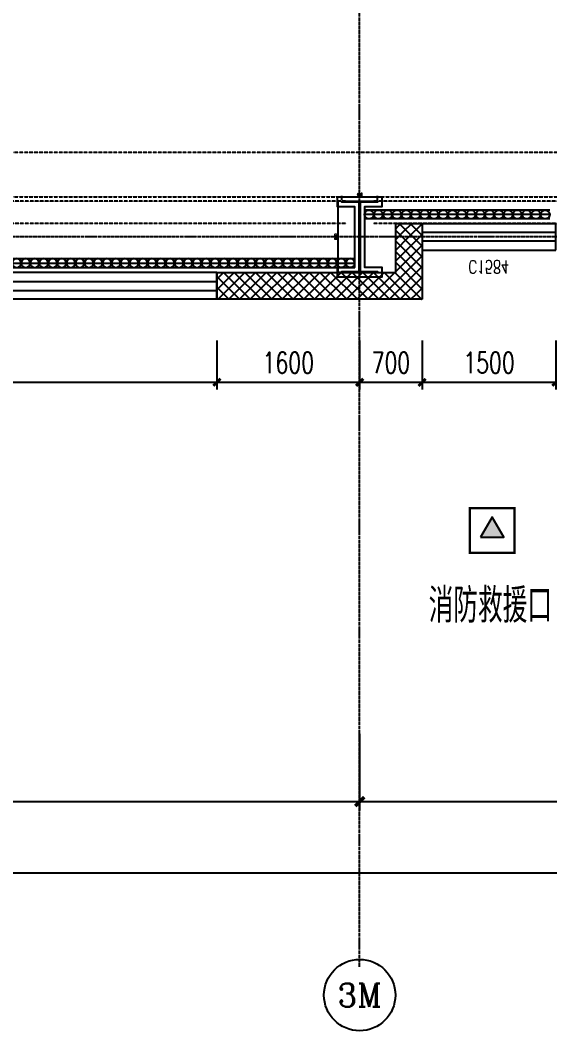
# Model space of a CAD drawing. Extents: x -954573 to 446329, y 489853 to 1226784.
# Drawn here: x -231658 to -225723, y 540024 to 551347 of the extents above; entities that cross this region are included whole.
import ezdxf
from ezdxf.enums import TextEntityAlignment as Align

# ---------------------------------------------------------------- set-up
doc = ezdxf.new("R2010")
doc.units = 0
doc.header["$LTSCALE"] = 10
doc.header["$MEASUREMENT"] = 0
doc.linetypes.add('10平面$0$DOTE', pattern=[2.4200000000000004, 2, -0.2, 0.02, -0.2])
doc.linetypes.add('10平面$1$DASH', pattern=[0.35, 0.25, -0.1])
doc.layers.get('Defpoints').update_dxf_attribs({"color": 210})
for name, color, linetype in [('10平面$0$A-AXIS-D', 8, 'Continuous'), ('10平面$0$A-AXIS-DOTE', 8, '10平面$0$DOTE'), ('10平面$0$A-AXIS-DP', 8, 'Continuous'), ('10平面$0$A-HATCH-2', 8, 'Continuous'), ('10平面$0$A-HRAIL', 8, 'Continuous'), ('10平面$0$A-SFCE', 8, 'Continuous'), ('10平面$0$A-TEXT', 8, 'Continuous'), ('10平面$0$A-WINDOW', 8, 'Continuous'), ('10平面$0$AS-COLN', 8, 'Continuous'), ('10平面$0$AS-WALL', 8, 'Continuous'), ('10平面$0$DIM_SYMB', 8, 'Continuous'), ('10平面$0$PUB_HATCH', 8, 'Continuous'), ('10平面$0$PUB_TEXT', 8, 'Continuous'), ('10平面$0$RP-N2-01$0$$0$A-WIND-J', 8, 'Continuous'), ('10平面$0$RP-N2-01$0$A-WIND-J', 8, 'Continuous'), ('10平面$0$建-窗', 8, 'Continuous'), ('10平面$0$建-门窗编号', 8, 'Continuous'), ('A-LIN-V', 9, 'Continuous')]:
    doc.layers.add(name, color=color, linetype=linetype)
doc.styles.add('10平面$0$_TCH_AXIS', font='COMPLEX', dxfattribs={"bigfont": 'GBCBIG'})
doc.styles.add('10平面$0$_TCH_DIM', font='SIMPLEX', dxfattribs={"bigfont": 'GBCBIG'})
doc.styles.add('10平面$0$_TCH_DIM_T3', font='SIMPLEX', dxfattribs={"width": 0.7058823529411765, "bigfont": 'GBCBIG'})
doc.styles.add('10平面$0$A-WIN-LABEL', font='SIMPLEX', dxfattribs={"bigfont": 'GBCBIG'})
doc.dimstyles.new('10平面$0$_TCH_ARCH&&10', dxfattribs={"dimtxt": 29.75, "dimasz": 10, "dimexe": 10, "dimexo": 10, "dimgap": 12.625, "dimtad": 1, "dimdec": 0, "dimzin": 0, "dimdsep": 46, "dimtxsty": '10平面$0$_TCH_DIM_T3', "dimblk": '10平面$0$_ArchTick', "dimcen": 0.09, "dimclrt": 7, "dimazin": 2, "dimtfac": 1, "dimtdec": 0, "dimtix": 1, "dimtmove": 2, "dimatfit": 3, "dimfxl": 0, "dimtolj": 1, "dimtzin": 0, "dimarcsym": 0})
doc.dimstyles.new('10平面$0$_TCH_ARCH&&100', dxfattribs={"dimtxt": 297.5, "dimasz": 100, "dimexe": 100, "dimexo": 100, "dimgap": 126.25, "dimtad": 1, "dimdec": 0, "dimzin": 0, "dimdsep": 46, "dimtxsty": '10平面$0$_TCH_DIM_T3', "dimblk": '10平面$0$_ArchTick', "dimcen": 0.09, "dimclrt": 7, "dimazin": 2, "dimtfac": 1, "dimtdec": 0, "dimtix": 1, "dimtmove": 2, "dimatfit": 3, "dimfxl": 0, "dimtolj": 1, "dimtzin": 0, "dimarcsym": 0})
doc.dimstyles.new('10平面$0$_TCH_ARCH&&80', dxfattribs={"dimtxt": 238, "dimasz": 80, "dimexe": 80, "dimexo": 80, "dimgap": 101, "dimtad": 1, "dimdec": 0, "dimzin": 0, "dimdsep": 46, "dimtxsty": '10平面$0$_TCH_DIM_T3', "dimblk": '10平面$0$_ArchTick', "dimcen": 0.09, "dimclrt": 7, "dimazin": 2, "dimtfac": 1, "dimtdec": 0, "dimtix": 1, "dimtmove": 2, "dimatfit": 3, "dimfxl": 0, "dimtolj": 1, "dimtzin": 0, "dimarcsym": 0})
pattern_1 = [(45, (60, 0), (-60.000060993344, 60.000060993344), []), (135, (60, 0), (-60.000060993344, -60.00006099334399), [])]

# ---------------------------------------------------------------- blocks, each defined once
blk = doc.blocks.new('10平面$0$_ArchTick')
at = {"color": 0, "linetype": 'ByBlock', "const_width": 0.4}
blk.add_lwpolyline([(-0.5, -0.5), (0.5, 0.5)], dxfattribs=at)
blk = doc.blocks.new('*D2949')
at = {"layer": '10平面$0$A-AXIS-D', "color": 0, "lineweight": -2}
for p, q in [((-16117.79967473136, -261469.7757808869), (-16117.79967473136, -262327.7851393601)), ((-7117.79967473133, -261469.7757808869), (-7117.79967473133, -262327.7851393601)), ((-16117.79967473136, -262227.7851393601), (-7117.79967473133, -262227.7851393601))]:
    blk.add_line(p, q, dxfattribs=at)
at = {"layer": 'Defpoints', "color": 0}
for p in [(-16117.79967473136, -261369.7757808869), (-7117.79967473133, -261369.7757808869), (-7117.79967473133, -262227.7851393601)]:
    blk.add_point(p, dxfattribs=at)
at = {"layer": '10平面$0$A-AXIS-D', "color": 0, "lineweight": -2, "xscale": 100, "yscale": 100, "zscale": 100, "rotation": 180}
blk.add_blockref('10平面$0$_ArchTick', (-16117.79967473136, -262227.7851393601), dxfattribs=at)
at = {"layer": '10平面$0$A-AXIS-D', "color": 0, "lineweight": -2, "xscale": 100, "yscale": 100, "zscale": 100}
blk.add_blockref('10平面$0$_ArchTick', (-7117.79967473133, -262227.7851393601), dxfattribs=at)
at = {"layer": '10平面$0$A-AXIS-D', "color": 7, "insert": (-11617.79967473134, -261952.7851393601), "char_height": 297.5, "attachment_point": 5, "style": '10平面$0$_TCH_DIM_T3'}
blk.add_mtext('\\A1;9000', dxfattribs=at)
blk = doc.blocks.new('*D2950')
at = {"layer": '10平面$0$A-AXIS-D', "color": 0, "lineweight": -2}
for p, q in [((-7117.79967473133, -261469.7757808869), (-7117.79967473133, -262327.7851393601)), ((1882.200325268787, -261469.7757808869), (1882.200325268787, -262327.7851393601)), ((-7117.79967473133, -262227.7851393601), (1882.200325268787, -262227.7851393601))]:
    blk.add_line(p, q, dxfattribs=at)
at = {"layer": 'Defpoints', "color": 0}
for p in [(-7117.79967473133, -261369.7757808869), (1882.200325268787, -261369.7757808869), (1882.200325268787, -262227.7851393601)]:
    blk.add_point(p, dxfattribs=at)
at = {"layer": '10平面$0$A-AXIS-D', "color": 0, "lineweight": -2, "xscale": 100, "yscale": 100, "zscale": 100, "rotation": 180}
blk.add_blockref('10平面$0$_ArchTick', (-7117.79967473133, -262227.7851393601), dxfattribs=at)
at = {"layer": '10平面$0$A-AXIS-D', "color": 0, "lineweight": -2, "xscale": 100, "yscale": 100, "zscale": 100}
blk.add_blockref('10平面$0$_ArchTick', (1882.200325268787, -262227.7851393601), dxfattribs=at)
at = {"layer": '10平面$0$A-AXIS-D', "color": 7, "insert": (-2617.799674731272, -261952.7851393601), "char_height": 297.5, "attachment_point": 5, "style": '10平面$0$_TCH_DIM_T3'}
blk.add_mtext('\\A1;9000', dxfattribs=at)
blk = doc.blocks.new('*D3086')
at = {"layer": '10平面$0$A-AXIS-D', "color": 0, "lineweight": -2}
for p, q in [((-93017.79967501259, -261569.7757808869), (-93017.79967501259, -263127.7851393601)), ((92682.2003173939, -261569.7757808869), (92682.2003173939, -263127.7851393601)), ((-93017.79967501259, -263027.7851393601), (92682.2003173939, -263027.7851393601))]:
    blk.add_line(p, q, dxfattribs=at)
at = {"layer": 'Defpoints', "color": 0}
for p in [(-93017.79967501259, -261469.7757808869), (92682.2003173939, -261469.7757808869), (92682.2003173939, -263027.7851393601)]:
    blk.add_point(p, dxfattribs=at)
at = {"layer": '10平面$0$A-AXIS-D', "color": 0, "lineweight": -2, "xscale": 100, "yscale": 100, "zscale": 100, "rotation": 180}
blk.add_blockref('10平面$0$_ArchTick', (-93017.79967501259, -263027.7851393601), dxfattribs=at)
at = {"layer": '10平面$0$A-AXIS-D', "color": 0, "lineweight": -2, "xscale": 100, "yscale": 100, "zscale": 100}
blk.add_blockref('10平面$0$_ArchTick', (92682.2003173939, -263027.7851393601), dxfattribs=at)
at = {"layer": '10平面$0$A-AXIS-D', "color": 7, "insert": (-167.7996788093442, -262752.7851393601), "char_height": 297.5, "attachment_point": 5, "style": '10平面$0$_TCH_DIM_T3'}
blk.add_mtext('\\A1;185700', dxfattribs=at)
blk = doc.blocks.new('10平面$0$WINDOW2DLIB$DYNSTYLE$00000005')
at = {"color": 0}
for points in [[(-0.4999999999999964, 0.5000000000000142), (-0.4999999999999964, -0.4999999999999858)], [(-0.4999999999999964, 0.5000000000000142), (0.5000000000000036, 0.5000000000000142)], [(0.5000000000000036, -0.4999999999999858), (0.5000000000000036, 0.5000000000000142)], [(0.5000000000000036, 0.1666666666666714), (-0.4999999999999964, 0.1666666666666714)], [(0.5000000000000036, -0.1666666666666572), (-0.4999999999999964, -0.1666666666666572)], [(-0.4999999999999964, -0.4999999999999858), (0.5000000000000036, -0.4999999999999858)]]:
    blk.add_lwpolyline(points, dxfattribs=at)
blk = doc.blocks.new('10平面$0$42343243')
at = {"layer": '10平面$0$PUB_HATCH'}
h = blk.add_hatch(dxfattribs=at)
h.set_pattern_fill('多孔材料', color=256, scale=30, style=0)
h.set_pattern_definition(pattern_1)
h.paths.add_polyline_path([(-227154.1845452082, 1223169.999996255), (-229454.1845319381, 1223169.999996276), (-229454.1845319408, 1222869.999996274), (-227454.1845450235, 1222869.999996258)])
h = blk.add_hatch(dxfattribs=at)
h.set_pattern_fill('多孔材料', color=256, scale=30, style=0)
h.set_pattern_definition(pattern_1)
h.paths.add_polyline_path([(-227454.1845447001, 1222320.000000547), (-227154.1845448847, 1222620.000000519), (-227154.1845452082, 1223169.999996255), (-227454.1845450235, 1222869.999996258)])
h = blk.add_hatch(dxfattribs=at)
h.set_pattern_fill('多孔材料', color=256, scale=30, style=0)
h.set_pattern_definition(pattern_1)
h.paths.add_polyline_path([(-227454.1845447001, 1222320.000000547), (-227154.1845449498, 1222320.000000549), (-227154.1845448847, 1222620.000000519)])
at = {"layer": '10平面$0$AS-WALL'}
for p, q in [((-227154.1845452082, 1223169.999996255), (-229454.1845319381, 1223169.999996276)), ((-229454.1845319381, 1223169.999996276), (-229454.1845319408, 1222869.999996274)), ((-227154.1845448847, 1222620.000000519), (-227154.1845452082, 1223169.999996255)), ((-229454.1845319408, 1222869.999996274), (-227454.1845450235, 1222869.999996258)), ((-227454.1845447001, 1222320.000000547), (-227454.1845450235, 1222869.999996258)), ((-227154.1845449498, 1222320.000000549), (-227154.1845449496, 1222620.000000515)), ((-227454.1845447001, 1222320.000000547), (-227154.1845449498, 1222320.000000549))]:
    blk.add_line(p, q, dxfattribs=at)
at = {"layer": '10平面$0$建-窗', "xscale": -20900, "yscale": -300, "zscale": 300, "rotation": 359.9999999994902}
blk.add_blockref('10平面$0$WINDOW2DLIB$DYNSTYLE$00000005', (-239904.1845319297, 1223019.999996368), dxfattribs=at)
at = {"layer": '10平面$0$建-窗'}
ref = blk.add_blockref('10平面$0$WINDOW2DLIB$DYNSTYLE$00000005', (-226404.18454499, 1222470.000000535), dxfattribs=dict(at, xscale=-1500, yscale=300, zscale=300, rotation=179.9999999999555))
ref.add_attrib('A', 'C1584', (-226634.1845449902, 1222733.12500054), dxfattribs={"layer": '10平面$0$建-门窗编号', "height": 148.75, "rotation": 359.9999999999555, "style": '10平面$0$A-WIN-LABEL', "width": 0.7058823529411765})
blk = doc.blocks.new('10平面$0$3243243')
at = {"layer": '10平面$0$A-SFCE', "linetype": '10平面$1$DASH'}
for p, q in [((-228004.1837504639, 549319.9992121), (-245704.1837504639, 549319.999212105)), ((-228004.183750464, 549069.9992120999), (-245704.1837504639, 549069.999212105))]:
    blk.add_line(p, q, dxfattribs=at)
at = {"layer": '10平面$0$A-SFCE', "color": 2, "linetype": '10平面$1$DASH'}
for p, q in [((-219004.1837504639, 549319.9992120976), (-227704.183750464, 549319.9992120999)), ((-219004.1837504639, 549069.9992120977), (-227704.1837504639, 549069.9992121))]:
    blk.add_line(p, q, dxfattribs=at)
blk = doc.blocks.new('10平面$0$4324324')
at = {"layer": '10平面$0$A-HATCH-2', "linetype": '10平面$1$DASH'}
for p, q in [((-312854.1845319087, 549869.9999961827), (-138054.1845319089, 549869.9999961827)), ((-312854.1845319087, 549369.9999961827), (-138054.1845319089, 549369.9999961827))]:
    blk.add_line(p, q, dxfattribs=at)
blk = doc.blocks.new('*D3408')
at = {"layer": '10平面$0$A-AXIS-DP', "color": 0, "lineweight": -2}
for p, q in [((-165054.1845319085, 621029.9999961833), (-165054.1845319085, 621078.7499961833)), ((-165054.1845319085, 621068.7499961833), (-164654.1845319085, 621068.7499961833)), ((-164654.1845319085, 621029.9999961833), (-164654.1845319085, 621078.7499961833))]:
    blk.add_line(p, q, dxfattribs=at)
at = {"layer": 'Defpoints', "color": 0}
for p in [(-165054.1845319085, 621019.9999961833), (-164654.1845319085, 621068.7499961833), (-164654.1845319085, 621019.9999961833)]:
    blk.add_point(p, dxfattribs=at)
at = {"layer": '10平面$0$A-AXIS-DP', "color": 0, "lineweight": -2, "xscale": 10, "yscale": 10, "zscale": 10, "rotation": 180}
blk.add_blockref('10平面$0$_ArchTick', (-165054.1845319085, 621068.7499961833), dxfattribs=at)
at = {"layer": '10平面$0$A-AXIS-DP', "color": 0, "lineweight": -2, "xscale": 10, "yscale": 10, "zscale": 10}
blk.add_blockref('10平面$0$_ArchTick', (-164654.1845319085, 621068.7499961833), dxfattribs=at)
at = {"layer": '10平面$0$A-AXIS-DP', "color": 7, "insert": (-164854.1845319085, 621096.2499961833), "char_height": 29.75, "attachment_point": 5, "style": '10平面$0$_TCH_DIM_T3'}
blk.add_mtext('\\A1;400', dxfattribs=at)
blk = doc.blocks.new('*D3409')
at = {"layer": '10平面$0$A-AXIS-DP', "color": 0, "lineweight": -2}
for p, q in [((-165064.1845319085, 621019.9999961836), (-165105.4345319085, 621019.9999961836)), ((-165095.4345319085, 620219.9999961836), (-165095.4345319085, 621019.9999961836)), ((-165064.1845319085, 620219.9999961836), (-165105.4345319085, 620219.9999961836))]:
    blk.add_line(p, q, dxfattribs=at)
at = {"layer": 'Defpoints', "color": 0}
for p in [(-165095.4345319085, 621019.9999961836), (-165054.1845319085, 621019.9999961836), (-165054.1845319085, 620219.9999961836)]:
    blk.add_point(p, dxfattribs=at)
at = {"layer": '10平面$0$A-AXIS-DP', "color": 0, "lineweight": -2, "xscale": 10, "yscale": 10, "zscale": 10}
for p, rotation in [((-165095.4345319085, 621019.9999961836), 90), ((-165095.4345319085, 620219.9999961836), 270)]:
    blk.add_blockref('10平面$0$_ArchTick', p, dxfattribs=dict(at, rotation=rotation))
at = {"layer": '10平面$0$A-AXIS-DP', "color": 7, "insert": (-165122.9345319083, 620619.9999961834), "char_height": 29.75, "attachment_point": 5, "rotation": 90, "style": '10平面$0$_TCH_DIM_T3'}
blk.add_mtext('\\A1;800', dxfattribs=at)
blk = doc.blocks.new('10平面$0$RP-N2-01$0$$0$xfjy')
at = {"layer": '10平面$0$RP-N2-01$0$$0$A-WIND-J'}
h = blk.add_hatch(color=256, dxfattribs=at)
h.dxf.hatch_style = 1
h.paths.add_polyline_path([(1141875.51026997, -26213.79329991341), (1142135.317891121, -26213.79329997301), (1142005.414080501, -25988.79329991341)])
at = {"layer": '10平面$0$RP-N2-01$0$$0$A-WIND-J', "const_width": 25}
blk.add_lwpolyline([(1141755.41408062, -25888.79329991341), (1141755.41408059, -26388.79329997301), (1142255.41408056, -26388.79329997301), (1142255.41408059, -25888.79329991341)], close=True, dxfattribs=at)
at = {"layer": '10平面$0$RP-N2-01$0$$0$A-WIND-J'}
for points in [[(1141755.41408059, -26388.79329997301), (1142255.41408056, -26388.79329997301), (1142255.41408059, -25888.79329991341), (1141755.41408062, -25888.79329991341)], [(1141875.51026997, -26213.79329991341), (1142135.317891121, -26213.79329997301), (1142005.414080501, -25988.79329991341)]]:
    blk.add_lwpolyline(points, close=True, dxfattribs=at)
blk = doc.blocks.new('10平面$0$RP-N2-01$0$xfjy')
at = {"layer": '10平面$0$RP-N2-01$0$$0$A-WIND-J'}
blk.add_blockref('10平面$0$RP-N2-01$0$$0$xfjy', (-9.778887033462524e-09, -2.688466338440776e-08), dxfattribs=at)
blk = doc.blocks.new('10平面$0$1232')
at = {"layer": '10平面$0$RP-N2-01$0$A-WIND-J'}
blk.add_blockref('10平面$0$RP-N2-01$0$xfjy', (-1368375.41408058, 571768.7932999402, 2.277138890588448e-06), dxfattribs=at)
at = {"layer": '10平面$0$A-TEXT', "style": '10平面$0$_TCH_DIM'}
blk.add_text('消防救援口', height=384.1008668433462, dxfattribs=at).set_placement((-227080.9568585954, 544596.9942320522, 2.277138890588448e-06))
blk = doc.blocks.new('10平面$0$99平面图例外参$0$$LinePat$圆环')
for points in [[(3.637978807091713e-12, 150.0000000000018), (300.0000000000036, 150.0000000000018)], [(3.637978807091713e-12, 1.818989403545856e-12), (300.0000000000036, 1.818989403545856e-12)], [(3.637978807091713e-12, -149.9999999999982), (300.0000000000036, -149.9999999999982)]]:
    blk.add_lwpolyline(points)
at = {"color": 0}
blk.add_circle((150.0000000000036, 1.818989403545856e-12), 150, dxfattribs=at)
blk = doc.blocks.new('10平面$0$34242343243')
at = {"layer": '10平面$0$A-HRAIL', "yscale": 0.3333333333333333, "zscale": 0.3333333333333333}
for p, xscale, rotation in [((-227696.3445332568, 549170.0519784017), 0.3461333288391431, 180), ((-227592.504534605, 549170.0519784017), 0.3461333288391431, 180), ((-227488.6645359533, 549170.0519784017), 0.3461333288391431, 180), ((-227384.8245373016, 549170.0519784017), 0.3461333288391431, 180), ((-227280.9845386498, 549170.0519784017), 0.3461333288391431, 180), ((-227177.1445399981, 549170.0519784017), 0.3461333288391431, 180), ((-227073.3045413463, 549170.0519784017), 0.3461333288391431, 180), ((-226969.4645426946, 549170.0519784017), 0.3461333288391431, 180), ((-226865.6245440428, 549170.0519784017), 0.3461333288391431, 180), ((-226761.7845453911, 549170.0519784017), 0.3461333288391431, 180), ((-226657.9445467393, 549170.0519784017), 0.3461333288391431, 180), ((-226554.1045480876, 549170.0519784017), 0.3461333288391431, 180), ((-226450.2645494358, 549170.0519784017), 0.3461333288391431, 180), ((-226346.4245507841, 549170.0519784017), 0.3461333288391431, 180), ((-226242.5845521324, 549170.0519784017), 0.3461333288391431, 180), ((-226138.7445534806, 549170.0519784017), 0.3461333288391431, 180), ((-226034.9045548289, 549170.0519784017), 0.3461333288391431, 180), ((-225931.0645561772, 549170.0519784017), 0.3461333288391431, 180), ((-225827.2245575254, 549170.0519784017), 0.3461333288391431, 180), ((-225723.3845588737, 549170.0519784017), 0.3461333288391431, 180), ((-231747.9110231914, 548626.0519822534), -0.3368181818181785, 179.999999999796), ((-231646.8655686459, 548626.0519822531), -0.3368181818181785, 179.999999999796), ((-231545.8201141004, 548626.0519822527), -0.3368181818181785, 179.999999999796), ((-231444.774659555, 548626.0519822524), -0.3368181818181785, 179.999999999796), ((-231343.7292050095, 548626.051982252), -0.3368181818181785, 179.999999999796), ((-231242.6837504641, 548626.0519822517), -0.3368181818181785, 179.999999999796), ((-231141.6382959186, 548626.0519822513), -0.3368181818181785, 179.999999999796), ((-231040.5928413732, 548626.051982251), -0.3368181818181785, 179.999999999796), ((-230939.5473868277, 548626.0519822506), -0.3368181818181785, 179.999999999796), ((-230838.5019322823, 548626.0519822503), -0.3368181818181785, 179.999999999796), ((-230737.4564777368, 548626.05198225), -0.3368181818181785, 179.999999999796), ((-230636.4110231914, 548626.0519822495), -0.3368181818181785, 179.999999999796), ((-230535.3655686459, 548626.0519822491), -0.3368181818181785, 179.999999999796), ((-230434.3201141005, 548626.0519822488), -0.3368181818181785, 179.999999999796), ((-230333.274659555, 548626.0519822484), -0.3368181818181785, 179.999999999796), ((-230232.2292050096, 548626.0519822481), -0.3368181818181785, 179.999999999796), ((-230131.1837504641, 548626.0519822477), -0.3368181818181785, 179.999999999796), ((-230030.1382959186, 548626.0519822474), -0.3368181818181785, 179.999999999796), ((-229929.0928413732, 548626.051982247), -0.3368181818181785, 179.999999999796), ((-229828.0473868277, 548626.0519822467), -0.3368181818181785, 179.999999999796), ((-229727.0019322823, 548626.0519822463), -0.3368181818181785, 179.999999999796), ((-229625.9564777368, 548626.051982246), -0.3368181818181785, 179.999999999796), ((-229524.9110231914, 548626.0519822455), -0.3368181818181785, 179.999999999796), ((-229423.8655686459, 548626.0519822452), -0.3368181818181785, 179.999999999796), ((-229322.8201141005, 548626.0519822448), -0.3368181818181785, 179.999999999796), ((-229221.774659555, 548626.0519822445), -0.3368181818181785, 179.999999999796), ((-229120.7292050096, 548626.0519822441), -0.3368181818181785, 179.999999999796), ((-229019.6837504641, 548626.0519822438), -0.3368181818181785, 179.999999999796), ((-228918.6382959186, 548626.0519822434), -0.3368181818181785, 179.999999999796), ((-228817.5928413732, 548626.0519822431), -0.3368181818181785, 179.999999999796), ((-228716.5473868277, 548626.0519822427), -0.3368181818181785, 179.999999999796), ((-228615.5019322823, 548626.0519822424), -0.3368181818181785, 179.999999999796), ((-228514.4564777369, 548626.051982242), -0.3368181818181785, 179.999999999796), ((-228413.4110231914, 548626.0519822416), -0.3368181818181785, 179.999999999796), ((-228312.3655686459, 548626.0519822412), -0.3368181818181785, 179.999999999796), ((-228211.3201141005, 548626.0519822409), -0.3368181818181785, 179.999999999796), ((-228110.274659555, 548626.0519822405), -0.3368181818181785, 179.999999999796), ((-228009.2292050096, 548626.0519822402), -0.3368181818181785, 179.999999999796)]:
    blk.add_blockref('10平面$0$99平面图例外参$0$$LinePat$圆环', p, dxfattribs=dict(at, xscale=xscale, rotation=rotation))
blk = doc.blocks.new('*D4102')
at = {"layer": '10平面$0$A-AXIS-DP', "color": 0, "lineweight": -2}
for p, q in [((-250354.1845318819, 547759.9999956358), (-250354.1845318819, 547209.9999964838)), ((-229454.1845319327, 547759.9999960051), (-229454.1845319327, 547209.9999964838)), ((-250354.1845318819, 547289.9999964838), (-229454.1845319327, 547289.9999964838))]:
    blk.add_line(p, q, dxfattribs=at)
at = {"layer": 'Defpoints', "color": 0}
for p in [(-250354.1845318819, 547839.9999956358), (-229454.1845319327, 547839.9999960051), (-229454.1845319327, 547289.9999964838)]:
    blk.add_point(p, dxfattribs=at)
at = {"layer": '10平面$0$A-AXIS-DP', "color": 0, "lineweight": -2, "xscale": 80, "yscale": 80, "zscale": 80, "rotation": 180}
blk.add_blockref('10平面$0$_ArchTick', (-250354.1845318819, 547289.9999964838), dxfattribs=at)
at = {"layer": '10平面$0$A-AXIS-DP', "color": 0, "lineweight": -2, "xscale": 80, "yscale": 80, "zscale": 80}
blk.add_blockref('10平面$0$_ArchTick', (-229454.1845319327, 547289.9999964838), dxfattribs=at)
at = {"layer": '10平面$0$A-AXIS-DP', "color": 7, "insert": (-239904.1845319073, 547509.9999964838), "char_height": 238, "attachment_point": 5, "style": '10平面$0$_TCH_DIM_T3'}
blk.add_mtext('\\A1;20900', dxfattribs=at)
blk = doc.blocks.new('*D4103')
at = {"layer": '10平面$0$A-AXIS-DP', "color": 0, "lineweight": -2}
for p, q in [((-229454.1845319327, 547759.9999960051), (-229454.1845319327, 547209.9999966826)), ((-227854.1845319086, 547759.9999960334), (-227854.1845319086, 547209.9999966826)), ((-229454.1845319327, 547289.9999966826), (-227854.1845319086, 547289.9999966826))]:
    blk.add_line(p, q, dxfattribs=at)
at = {"layer": 'Defpoints', "color": 0}
for p in [(-229454.1845319327, 547839.9999960051), (-227854.1845319086, 547839.9999960334), (-227854.1845319086, 547289.9999966826)]:
    blk.add_point(p, dxfattribs=at)
at = {"layer": '10平面$0$A-AXIS-DP', "color": 0, "lineweight": -2, "xscale": 80, "yscale": 80, "zscale": 80, "rotation": 180}
blk.add_blockref('10平面$0$_ArchTick', (-229454.1845319327, 547289.9999966826), dxfattribs=at)
at = {"layer": '10平面$0$A-AXIS-DP', "color": 0, "lineweight": -2, "xscale": 80, "yscale": 80, "zscale": 80}
blk.add_blockref('10平面$0$_ArchTick', (-227854.1845319086, 547289.9999966826), dxfattribs=at)
at = {"layer": '10平面$0$A-AXIS-DP', "color": 7, "insert": (-228654.1845319207, 547509.9999966826), "char_height": 238, "attachment_point": 5, "style": '10平面$0$_TCH_DIM_T3'}
blk.add_mtext('\\A1;1600', dxfattribs=at)
blk = doc.blocks.new('*D4104')
at = {"layer": '10平面$0$A-AXIS-DP', "color": 0, "lineweight": -2}
for p, q in [((-227854.1845319086, 547759.9999960334), (-227854.1845319086, 547209.9999967029)), ((-227154.1845451728, 547759.9999960457), (-227154.1845451728, 547209.9999967029)), ((-227854.1845319086, 547289.9999967029), (-227154.1845451728, 547289.9999967029))]:
    blk.add_line(p, q, dxfattribs=at)
at = {"layer": 'Defpoints', "color": 0}
for p in [(-227854.1845319086, 547839.9999960334), (-227154.1845451728, 547839.9999960457), (-227154.1845451728, 547289.9999967029)]:
    blk.add_point(p, dxfattribs=at)
at = {"layer": '10平面$0$A-AXIS-DP', "color": 0, "lineweight": -2, "xscale": 80, "yscale": 80, "zscale": 80, "rotation": 180}
blk.add_blockref('10平面$0$_ArchTick', (-227854.1845319086, 547289.9999967029), dxfattribs=at)
at = {"layer": '10平面$0$A-AXIS-DP', "color": 0, "lineweight": -2, "xscale": 80, "yscale": 80, "zscale": 80}
blk.add_blockref('10平面$0$_ArchTick', (-227154.1845451728, 547289.9999967029), dxfattribs=at)
at = {"layer": '10平面$0$A-AXIS-DP', "color": 7, "insert": (-227504.1845385407, 547509.9999967029), "char_height": 238, "attachment_point": 5, "style": '10平面$0$_TCH_DIM_T3'}
blk.add_mtext('\\A1;700', dxfattribs=at)
blk = doc.blocks.new('*D4105')
at = {"layer": '10平面$0$A-AXIS-DP', "color": 0, "lineweight": -2}
for p, q in [((-227154.1845451728, 547759.9999960457), (-227154.1845451728, 547209.9999967223)), ((-225654.1845523434, 547759.9999960723), (-225654.1845523434, 547209.9999967223)), ((-227154.1845451728, 547289.9999967223), (-225654.1845523434, 547289.9999967223))]:
    blk.add_line(p, q, dxfattribs=at)
at = {"layer": 'Defpoints', "color": 0}
for p in [(-227154.1845451728, 547839.9999960457), (-225654.1845523434, 547839.9999960723), (-225654.1845523434, 547289.9999967223)]:
    blk.add_point(p, dxfattribs=at)
at = {"layer": '10平面$0$A-AXIS-DP', "color": 0, "lineweight": -2, "xscale": 80, "yscale": 80, "zscale": 80, "rotation": 180}
blk.add_blockref('10平面$0$_ArchTick', (-227154.1845451728, 547289.9999967223), dxfattribs=at)
at = {"layer": '10平面$0$A-AXIS-DP', "color": 0, "lineweight": -2, "xscale": 80, "yscale": 80, "zscale": 80}
blk.add_blockref('10平面$0$_ArchTick', (-225654.1845523434, 547289.9999967223), dxfattribs=at)
at = {"layer": '10平面$0$A-AXIS-DP', "color": 7, "insert": (-226404.1845487581, 547509.9999967223), "char_height": 238, "attachment_point": 5, "style": '10平面$0$_TCH_DIM_T3'}
blk.add_mtext('\\A1;1500', dxfattribs=at)
blk = doc.blocks.new('10平面$0$dote')
at = {"layer": '10平面$0$A-AXIS-D'}
blk.add_circle((-7117.79967473069, -264396.0396866221), 400, dxfattribs=at)
at = {"layer": '10平面$0$A-AXIS-DOTE', "ltscale": 2}
for p, q in [((-7117.799674730923, -264079.9999961853), (-7117.799674730864, -167560.7086373403)), ((98696.38485717773, -255900.0000000026), (-97273.61514282227, -255900.0000000019))]:
    blk.add_line(p, q, dxfattribs=at)
at = {"layer": '10平面$0$PUB_TEXT', "style": '10平面$0$_TCH_AXIS'}
blk.add_text('3M', height=260.3069834343554, dxfattribs=at).set_placement((-7365.711087525314, -264526.1931783393), (-6869.888261936066, -264526.1931783393), align=Align.FIT)
at = {"layer": '10平面$0$A-AXIS-D'}
for base, p1, p2, picture, middle in [((-7117.79967473133, -262227.7851393601), (-16117.79967473136, -261369.7757808869), (-7117.79967473133, -261369.7757808869), '*D2949', (-11617.79967473134, -261952.7851393601)), ((1882.200325268787, -262227.7851393601), (-7117.79967473133, -261369.7757808869), (1882.200325268787, -261369.7757808869), '*D2950', (-2617.799674731272, -261952.7851393601)), ((92682.2003173939, -263027.7851393601), (-93017.79967501259, -261469.7757808869), (92682.2003173939, -261469.7757808869), '*D3086', (-167.7996788093442, -262752.7851393601))]:
    dim = blk.add_linear_dim(base=base, p1=p1, p2=p2, angle=0, dimstyle='10平面$0$_TCH_ARCH&&100', override={"dimgap": 0}, dxfattribs=at)
    dim.commit()
    dim.dimension.update_dxf_attribs({"geometry": picture, "text_midpoint": middle, "dimtype": 129})
blk = doc.blocks.new('10平面$0$w42343243')
at = {"layer": '10平面$0$A-HATCH-2'}
blk.add_lwpolyline([(-165104.1845319085, 621069.9999961833), (-164604.1845319085, 621069.9999961833), (-164604.1845319085, 620957.9999961833), (-164800.1845319085, 620957.9999961833), (-164800.1845319085, 620281.9999961833), (-164604.1845319085, 620281.9999961833), (-164604.1845319085, 620169.9999961833), (-165104.1845319085, 620169.9999961833), (-165104.1845319085, 620281.9999961833), (-164908.1845319085, 620281.9999961833), (-164908.1845319085, 620957.9999961833), (-165104.1845319085, 620957.9999961833)], close=True, dxfattribs=at)
at = {"layer": '10平面$0$AS-COLN', "color": 3}
blk.add_lwpolyline([(-165054.1845319085, 621019.9999961833), (-164654.1845319085, 621019.9999961833), (-164654.1845319085, 621007.9999961833), (-164850.1845319085, 621007.9999961833), (-164850.1845319085, 620231.9999961833), (-164654.1845319085, 620231.9999961833), (-164654.1845319085, 620219.9999961833), (-165054.1845319085, 620219.9999961833), (-165054.1845319085, 620231.9999961833), (-164858.1845319085, 620231.9999961833), (-164858.1845319085, 621007.9999961833), (-165054.1845319085, 621007.9999961833)], close=True, dxfattribs=at)
at = {"layer": '10平面$0$A-AXIS-DP'}
for p1, p2, distance, picture, middle in [((-165054.1845319085, 621019.9999961833), (-164654.1845319085, 621019.9999961833), 48.75, '*D3408', (-164854.1845319085, 621096.2499961833)), ((-165054.1845319085, 620219.9999961833), (-165054.1845319085, 621019.9999961833), 41.25, '*D3409', (-165122.9345319083, 620619.9999961834))]:
    dim = blk.add_aligned_dim(p1=p1, p2=p2, distance=distance, dimstyle='10平面$0$_TCH_ARCH&&10', dxfattribs=at)
    dim.commit()
    dim.dimension.update_dxf_attribs({"geometry": picture, "text_midpoint": middle})
blk = doc.blocks.new('10平面$0$42343')
at = {"layer": '10平面$0$A-WINDOW'}
blk.add_blockref('10平面$0$w42343243', (-63000.00000000035, -71700.00000000058), dxfattribs=at)
blk = doc.blocks.new('10平面')
blk.add_blockref('10平面$0$1232', (0, 0))
at = {"layer": '10平面$0$A-AXIS-DP'}
blk.add_blockref('10平面$0$3243243', (0, 0), dxfattribs=at)
at = {"layer": '10平面$0$A-WINDOW'}
for name, p in [('10平面$0$42343', (5.820766091346741e-11, 0)), ('10平面$0$4324324', (0, 0))]:
    blk.add_blockref(name, p, dxfattribs=at)
at = {"layer": '10平面$0$A-WINDOW', "xscale": -1, "rotation": 180}
blk.add_blockref('10平面$0$42343243', (-1.164153218269348e-10, 1771389.999996722), dxfattribs=at)
at = {"layer": '10平面$0$AS-WALL'}
blk.add_blockref('10平面$0$dote', (-220736.3848571777, 804819.9999961853), dxfattribs=at)
at = {"layer": '10平面$0$DIM_SYMB'}
blk.add_blockref('10平面$0$34242343243', (0, 0), dxfattribs=at)
at = {"layer": '10平面$0$A-AXIS-DP'}
for p1, p2, distance, picture, middle in [((-250354.1845318819, 547839.9999956358), (-229454.1845319327, 547839.9999960051), -549.9999995213002, '*D4102', (-239904.1845319073, 547509.9999964838)), ((-229454.1845319327, 547839.9999960051), (-227854.1845319086, 547839.9999960334), -549.9999993507518, '*D4103', (-228654.1845319207, 547509.9999966826)), ((-227854.1845319086, 547839.9999960334), (-227154.1845451728, 547839.9999960457), -549.9999993428355, '*D4104', (-227504.1845385407, 547509.9999967029)), ((-227154.1845451728, 547839.9999960457), (-225654.1845523434, 547839.9999960723), -549.9999993499368, '*D4105', (-226404.1845487581, 547509.9999967223))]:
    dim = blk.add_aligned_dim(p1=p1, p2=p2, distance=distance, dimstyle='10平面$0$_TCH_ARCH&&80', dxfattribs=at)
    dim.commit()
    dim.dimension.update_dxf_attribs({"geometry": picture, "text_midpoint": middle})

msp = doc.modelspace()

# ---------------------------------------------------------------- block references
at = {"layer": 'A-LIN-V'}
msp.add_blockref('10平面', (0, 0), dxfattribs=at)

doc.saveas('drawing.dxf')
